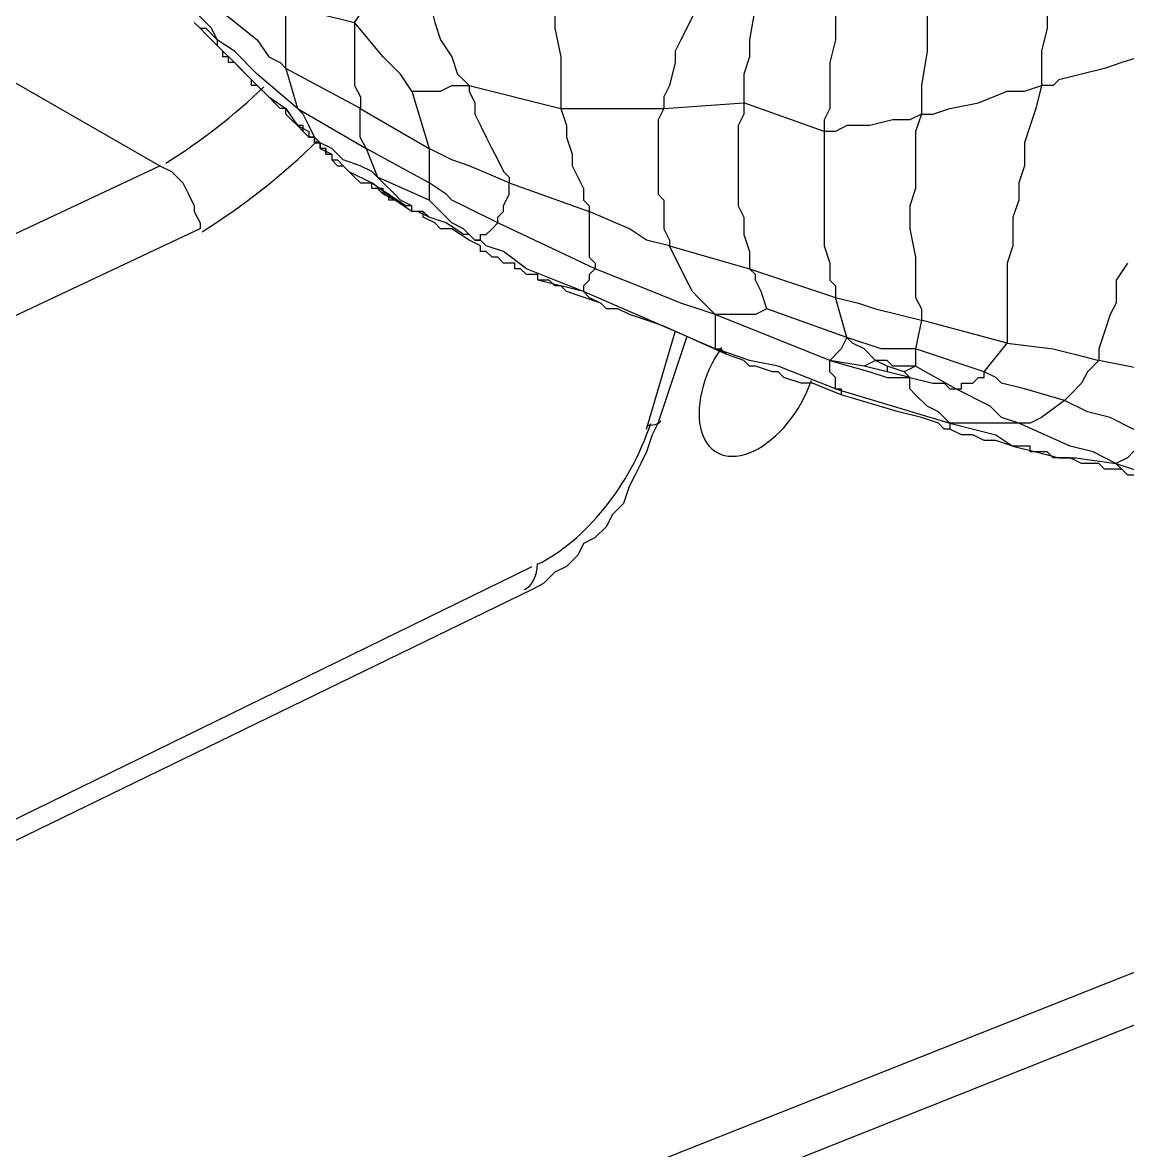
# Model space of a CAD drawing. Header units: inches. Extents: x 109 to 1721, y 29 to 669.
# Drawn here: x 1411.488 to 1415.509, y 357.261 to 361.365 of the extents above; entities that cross this region are included whole.
import ezdxf

# ---------------------------------------------------------------- set-up
doc = ezdxf.new("R2010")
doc.units = ezdxf.units.IN
doc.header["$LTSCALE"] = 0.0393700787401575
doc.header["$MEASUREMENT"] = 0
doc.layers.add('PDF3_Geometría', color=7, linetype='Continuous')

# ---------------------------------------------------------------- blocks, each defined once
blk = doc.blocks.new('OH3A1-1$-$ASSY$$CENTER$TUB_-_v2$-$copia1')
at = {"layer": 'PDF3_Geometría', "lineweight": -3}
for points in [[(15.28334384494357, 10.76917351616753), (15.28584374321831, 10.77084011501736), (15.28834364149305, 10.77250671386718), (15.29334343804253, 10.77500661214192), (15.29834323459201, 10.77833980984158), (15.30000983344184, 10.77917310926649), (15.30167643229166, 10.7800064086914), (15.30250973171658, 10.78083970811632), (15.30084313286675, 10.77000681559244), (15.30000983344184, 10.76417371961805), (15.29917653401692, 10.75834062364366), (15.2975099351671, 10.74667443169488), (15.2975099351671, 10.74417453342014), (15.29667663574218, 10.74084133572048), (15.29667663574218, 10.73834143744574), (15.29667663574218, 10.735841539171)], [(15.31751166449653, 10.69334242078993), (15.30501217312283, 10.69584231906467), (15.30417887369791, 10.69500901963976), (15.303345574273, 10.69417572021484), (15.30251227484809, 10.69250912136501), (15.30084567599826, 10.69084252251519), (15.30001237657335, 10.69000922309028)], [(15.30917867024739, 10.71000840928819), (15.30751207139757, 10.70750851101345), (15.30751207139757, 10.7041753133138), (15.30667877197265, 10.70250871446397), (15.30584547254774, 10.70000881618923), (15.30501217312283, 10.69750891791449), (15.30501217312283, 10.69667561848958), (15.30501217312283, 10.69584231906467)], [(15.26917690700955, 10.75667402479383), (15.26501040988498, 10.76417371961805), (15.26251051161024, 10.76750691731771), (15.2600106133355, 10.77167341444227), (15.25917731391059, 10.76667361789279), (15.25834401448567, 10.76167382134331), (15.25667741563585, 10.75667402479383), (15.25667741563585, 10.75417412651909), (15.25584411621094, 10.75167422824436), (15.25584411621094, 10.74917432996961), (15.25501081678602, 10.74750773111979), (15.25417751736111, 10.74250793457031), (15.25417751736111, 10.74000803629557), (15.25334421793619, 10.73750813802083), (15.25334421793619, 10.735841539171), (15.25334421793619, 10.73417494032118), (15.25334421793619, 10.73334164089627)], [(15.28334384494357, 10.76917351616753), (15.28167724609375, 10.76750691731771), (15.28001064724392, 10.76584031846788), (15.27584415011935, 10.76250712076823), (15.2725109524197, 10.75917392306857), (15.26917775472005, 10.75667402479383), (15.26834445529513, 10.75250752766927), (15.26751115587022, 10.74917432996961), (15.26667785644531, 10.74584113226996), (15.26667785644531, 10.74250793457031), (15.2658445570204, 10.73917473687066), (15.2658445570204, 10.735841539171), (15.2658445570204, 10.73250834147135), (15.26501125759548, 10.73084174262152), (15.26501125759548, 10.7291751437717)], [(15.28334384494357, 10.76917351616753), (15.28334384494357, 10.76667361789279), (15.28251054551866, 10.76417371961805), (15.28167724609375, 10.76000722249349), (15.28084394666883, 10.75000762939453), (15.28001064724392, 10.74750773111979), (15.28001064724392, 10.74500783284505), (15.28001064724392, 10.74334123399522), (15.28001064724392, 10.74084133572048), (15.27917734781901, 10.735841539171), (15.27917734781901, 10.73334164089627), (15.27917734781901, 10.73167504204644)], [(15.25084431966146, 10.76000637478298), (15.25001102023654, 10.75833977593316), (15.24917772081163, 10.75667317708333), (15.24834442138671, 10.75500657823351), (15.24834442138671, 10.75250667995876), (15.24584452311198, 10.74584028455946), (15.24417792426215, 10.74250708685981), (15.24334462483724, 10.74084048800998), (15.24334462483724, 10.73917388916015), (15.24251132541232, 10.7358406914605), (15.24167802598741, 10.73417409261067), (15.24167802598741, 10.73250749376085)], [(15.19667731391059, 10.74500783284505), (15.19834391276041, 10.74750773111979), (15.19917721218533, 10.74834103054469), (15.20001051161024, 10.75000762939453), (15.20501030815972, 10.75667402479383), (15.20667690700955, 10.75084092881944), (15.20751020643446, 10.74834103054469), (15.20834350585937, 10.74500783284505), (15.20917680528429, 10.74250793457031), (15.21084340413411, 10.74000803629557), (15.21167670355902, 10.73750813802083), (15.21251000298394, 10.73667483859592), (15.21334330240885, 10.735841539171)], [(15.17667643229166, 10.74250793457031), (15.17584313286675, 10.74417453342014), (15.17500983344184, 10.74500783284505), (15.1725099351671, 10.74750773111979), (15.17167663574219, 10.74834103054469), (15.17167663574219, 10.75000762939453), (15.17084333631727, 10.75167422824436), (15.17001003689236, 10.75250752766927), (15.17084333631727, 10.75167422824436), (15.17167663574219, 10.75084092881944), (15.17417653401692, 10.74917432996961), (15.17584313286675, 10.74750773111979), (15.17834303114149, 10.74584113226996), (15.18250952826606, 10.74250793457031), (15.18417612711588, 10.74000803629557), (15.18584272596571, 10.73917473687066), (15.18667602539062, 10.73834143744575), (15.18667602539062, 10.73917473687066), (15.18667602539062, 10.74084133572048), (15.18667602539062, 10.74334123399522), (15.18667602539062, 10.74500783284505), (15.18667602539062, 10.74667443169488), (15.18667602539062, 10.74750773111979), (15.19667561848958, 10.74500783284505)], [(15.12334526909722, 10.75000678168402), (15.16834343804253, 10.72417449951172)], [(15.22584364149305, 10.74750688340929), (15.22584364149305, 10.74584028455946), (15.22584364149305, 10.74417368570963), (15.22667694091797, 10.74000718858507), (15.22667694091797, 10.73750729031033), (15.22667694091797, 10.7358406914605), (15.22667694091797, 10.73417409261067), (15.22667694091797, 10.73250749376085)], [(15.17334323459201, 10.74500698513455), (15.17417653401692, 10.74417368570963), (15.17500983344184, 10.74417368570963), (15.17667643229166, 10.74250708685981)], [(15.17834303114149, 10.74000718858507), (15.17750973171658, 10.74000718858507), (15.17750973171658, 10.74084048800998), (15.17667643229166, 10.74167378743489), (15.17584313286675, 10.74250708685981), (15.17500983344184, 10.74334038628472), (15.17417653401692, 10.74417368570963), (15.17334323459201, 10.74500698513455)], [(15.20501030815972, 10.73500739203559), (15.20334370930989, 10.73750729031033), (15.20084381103515, 10.74000718858507), (15.19667731391059, 10.74500698513455), (15.19667731391059, 10.74167378743489), (15.19667731391059, 10.74000718858507), (15.19667731391059, 10.73834058973524), (15.19667731391059, 10.7358406914605), (15.1975106133355, 10.73417409261067), (15.1975106133355, 10.73334079318576), (15.1975106133355, 10.73250749376085), (15.18667772081163, 10.73834058973524), (15.18834431966145, 10.73250749376085), (15.18251122368706, 10.73750729031033), (15.17917802598741, 10.74084048800998), (15.17667812771267, 10.74250708685981), (15.17667812771267, 10.74167378743489), (15.17751142713758, 10.74084048800998), (15.17917802598741, 10.73917388916015), (15.18084462483724, 10.73750729031033), (15.18167792426215, 10.73667399088541), (15.18251122368706, 10.7358406914605)], [(15.32167731391059, 10.74334038628472), (15.30834452311198, 10.73917388916015), (15.30584462483724, 10.73834058973524), (15.30251142713759, 10.73750729031033), (15.29917822943793, 10.73667399088541), (15.29834493001302, 10.7358406914605), (15.2975116305881, 10.7358406914605), (15.29667833116319, 10.7358406914605)], [(15.18417697482639, 10.73417409261067), (15.18334367540147, 10.73500739203559), (15.18251037597656, 10.7358406914605), (15.18167707655164, 10.7358406914605), (15.18167707655164, 10.73667399088541), (15.18084377712673, 10.73750729031033), (15.18001047770182, 10.73834058973524), (15.17917717827691, 10.73917388916015), (15.17834387885199, 10.73917388916015), (15.17834387885199, 10.74000718858507)], [(15.1783447265625, 10.74000718858507), (15.18251122368706, 10.7358406914605)], [(15.18417697482639, 10.73417409261067), (15.18334367540147, 10.73500739203559), (15.18251037597656, 10.7358406914605), (15.18417697482639, 10.73417409261067), (15.18667687310113, 10.73250749376085), (15.18834347195095, 10.73000759548611), (15.19001007080078, 10.72917429606119), (15.19001007080078, 10.72834099663628), (15.19084337022569, 10.72834099663628), (15.19001007080078, 10.73000759548611), (15.18917677137586, 10.73167419433593), (15.18834347195095, 10.73250749376085), (15.19834306504991, 10.72667439778645), (15.197509765625, 10.72834099663628), (15.197509765625, 10.73000759548611), (15.197509765625, 10.73084089491102), (15.197509765625, 10.73167419433593), (15.197509765625, 10.73250749376085), (15.20750935872396, 10.72667439778645)], [(15.20501030815972, 10.73500739203559), (15.20751020643446, 10.73500739203559), (15.20917680528429, 10.73500739203559), (15.21084340413411, 10.7358406914605), (15.21251000298394, 10.7358406914605), (15.21334330240885, 10.7358406914605), (15.21334330240885, 10.73500739203559), (15.21417660183377, 10.73334079318576), (15.21417660183377, 10.73167419433593), (15.21500990125868, 10.73000759548611), (15.21584320068359, 10.72834099663628), (15.2166765001085, 10.72667439778645), (15.21750979953342, 10.72500779893663), (15.21834309895833, 10.7233412000868), (15.21917639838324, 10.72250790066189), (15.21917639838324, 10.72167460123698)], [(15.20501030815972, 10.73500739203559), (15.20751020643446, 10.72667439778645)], [(15.21334499782986, 10.7358406914605), (15.22667778862847, 10.73250749376085)], [(15.27917819552951, 10.73167334662543), (15.28084479437934, 10.73167334662543), (15.28334469265408, 10.73250664605034), (15.28751118977864, 10.73333994547526), (15.29167768690321, 10.73500654432508), (15.29417758517795, 10.73500654432508), (15.29667748345269, 10.73583984375), (15.29584418402778, 10.73250664605034), (15.29501088460286, 10.7300067477756), (15.29417758517795, 10.72750684950086), (15.29417758517795, 10.72417365180121), (15.29334428575302, 10.72167375352647), (15.29334428575302, 10.71917385525173), (15.29251098632812, 10.71667395697699), (15.29251098632812, 10.71417405870225), (15.29251098632812, 10.71250745985243), (15.29167768690321, 10.71000756157769), (15.29167768690321, 10.70750766330295), (15.29167768690321, 10.70667436387803), (15.29167768690321, 10.70584106445312), (15.29167768690321, 10.70417446560329), (15.29167768690321, 10.70334116617838), (15.29167768690321, 10.70250786675347), (15.29167768690321, 10.70000796847873), (15.29167768690321, 10.69917466905382), (15.29167768690321, 10.6983413696289)], [(15.19084337022569, 10.72834099663628), (15.19001007080078, 10.72834099663628), (15.18917677137586, 10.72917429606119), (15.18834347195095, 10.73000759548611), (15.18751017252604, 10.73084089491102), (15.18667687310113, 10.73167419433594), (15.18667687310113, 10.73250749376085), (15.18584357367621, 10.73250749376085), (15.1850102742513, 10.73334079318576), (15.18417697482639, 10.73417409261067)], [(15.24167717827691, 10.73250749376085), (15.25334337022569, 10.73334079318576)], [(15.26501125759548, 10.72917344835069), (15.2533450656467, 10.73333994547526), (15.2533450656467, 10.73167334662543), (15.25251176622179, 10.73000674777561), (15.25251176622179, 10.72750684950086), (15.25251176622179, 10.72584025065104), (15.25251176622179, 10.7233403523763), (15.25251176622179, 10.72000715467665), (15.25251176622179, 10.71834055582682), (15.2533450656467, 10.716673956977), (15.2533450656467, 10.71417405870225), (15.25417836507161, 10.71167416042752), (15.25417836507161, 10.71000756157769), (15.25417836507161, 10.70917426215278)], [(15.22667778862847, 10.73250664605034), (15.22751108805338, 10.7300067477756), (15.22751108805338, 10.72834014892578), (15.2283443874783, 10.72584025065104), (15.2283443874783, 10.72417365180121), (15.23001098632812, 10.72084045410156), (15.23001098632812, 10.71917385525173), (15.23084428575304, 10.71834055582682), (15.23084428575304, 10.71750725640191)], [(15.22667778862847, 10.73250664605034), (15.22917768690321, 10.73250664605034), (15.23084428575304, 10.73250664605034), (15.23417748345269, 10.73250664605034), (15.23751068115234, 10.73250664605034), (15.23917728000217, 10.73250664605034), (15.24167717827691, 10.73250664605034), (15.24084387885199, 10.73084004720052), (15.24084387885199, 10.7300067477756), (15.24084387885199, 10.72667355007595), (15.24084387885199, 10.72167375352647), (15.24084387885199, 10.72000715467665), (15.24167717827691, 10.71917385525173), (15.24167717827691, 10.71667395697699), (15.24167717827691, 10.71500735812717), (15.24251047770182, 10.71334075927734), (15.24251047770182, 10.71250745985243)], [(15.2791765001085, 10.73167334662543), (15.27750990125868, 10.73084004720052), (15.27501000298394, 10.73084004720052), (15.27167680528427, 10.7300067477756), (15.26834360758463, 10.7300067477756), (15.2666770087348, 10.72917344835069), (15.26584370930989, 10.72917344835069), (15.26501040988498, 10.72917344835069), (15.26501040988498, 10.72834014892578), (15.26501040988498, 10.72750684950086), (15.26501040988498, 10.72584025065104), (15.26501040988498, 10.72417365180121), (15.26501040988498, 10.72250705295139), (15.26501040988498, 10.71917385525173), (15.26501040988498, 10.71584065755208), (15.26501040988498, 10.71417405870225), (15.26501040988498, 10.71250745985243), (15.26584370930989, 10.71000756157769), (15.26584370930989, 10.70750766330295), (15.2666770087348, 10.70667436387803), (15.2666770087348, 10.70500776502821)], [(15.27917819552951, 10.73167334662543), (15.2783448961046, 10.72917344835069), (15.2783448961046, 10.72667355007595), (15.2783448961046, 10.72250705295139), (15.2783448961046, 10.72084045410156), (15.27751159667968, 10.71834055582682), (15.27751159667968, 10.71500735812717), (15.2783448961046, 10.7108408610026), (15.2783448961046, 10.70917426215277), (15.2783448961046, 10.70750766330295), (15.2783448961046, 10.70667436387803), (15.2783448961046, 10.70500776502821), (15.27917819552951, 10.70334116617838), (15.27917819552951, 10.70250786675347), (15.27917819552951, 10.70167456732856)], [(15.19250996907552, 10.72584109836154), (15.19250996907552, 10.72667439778645), (15.1916766696506, 10.72667439778645), (15.1916766696506, 10.72750769721137), (15.19084337022569, 10.72750769721137), (15.19084337022569, 10.72834099663628), (15.19001007080078, 10.72834099663628), (15.18917677137586, 10.72917429606119), (15.18917677137586, 10.73000759548611), (15.18834347195095, 10.73000759548611), (15.18751017252604, 10.73084089491102)], [(15.20750935872396, 10.72167460123698), (15.19834306504991, 10.72667439778645), (15.20000966389974, 10.72250790066189), (15.19917636447482, 10.7233412000868), (15.197509765625, 10.72417449951172), (15.19500986735026, 10.72500779893663), (15.19334326850043, 10.72667439778645), (15.1916766696506, 10.72750769721137), (15.19084337022569, 10.72834099663628), (15.19084337022569, 10.72750769721137), (15.1916766696506, 10.72750769721137), (15.1916766696506, 10.72667439778645), (15.19334326850043, 10.72584109836154)], [(15.19250996907552, 10.72667439778645), (15.19250996907552, 10.72584109836154), (15.19334326850043, 10.72584109836154)], [(15.23167588975694, 10.70917426215277), (15.21750979953342, 10.71584065755208), (15.21750979953342, 10.71667395697699), (15.21834309895833, 10.71750725640191), (15.21834309895833, 10.71834055582682), (15.21917639838324, 10.72000715467665), (15.21917639838324, 10.72084045410156), (15.21917639838324, 10.72167375352647), (15.21334330240885, 10.72417365180121), (15.21084340413411, 10.72500695122613), (15.20751020643446, 10.72667355007595), (15.20751020643446, 10.72584025065104), (15.20751020643446, 10.72500695122613), (15.20751020643446, 10.72417365180121), (15.20751020643446, 10.72250705295139), (15.20751020643446, 10.72167375352647)], [(15.19334411621094, 10.72584025065104), (15.19334411621094, 10.72500695122613), (15.19417741563585, 10.72417365180121), (15.19501071506076, 10.72417365180121), (15.19584401448567, 10.7233403523763), (15.19917721218533, 10.72167375352647)], [(15.19334411621094, 10.72584025065104), (15.19334411621094, 10.72584025065104)], [(15.19334411621094, 10.72584025065104), (15.19334411621094, 10.72500695122613), (15.19417741563585, 10.72500695122613), (15.19501071506076, 10.72417365180121), (15.19584401448567, 10.7233403523763), (15.19667731391059, 10.72250705295139), (15.1975106133355, 10.72167375352647), (15.19834391276041, 10.72167375352647), (15.19917721218533, 10.72167375352647)], [(14.86168246799045, 10.59917619493272), (14.87918175591363, 10.58834330240885), (15.1683366563585, 10.7241711086697)], [(15.16834343804253, 10.72417365180121), (15.17001003689236, 10.7233403523763), (15.17084333631727, 10.72250705295139), (15.17167663574219, 10.72167375352647), (15.1725099351671, 10.72000715467665), (15.17334323459201, 10.71834055582682), (15.17334323459201, 10.71750725640191), (15.17417653401692, 10.71584065755208), (15.17417653401692, 10.71500735812717)], [(15.20501030815972, 10.71834140353732), (15.20334370930989, 10.71917470296224), (15.20251040988498, 10.72000800238715), (15.20084381103515, 10.72167460123698), (15.20001051161024, 10.72250790066189)], [(15.20751105414496, 10.71917385525173), (15.20001135932074, 10.72250705295139)], [(15.19917805989583, 10.72167460123698), (15.20167795817057, 10.72000800238715), (15.20417785644531, 10.71834140353732)], [(15.20251125759548, 10.71917385525173), (15.19917805989583, 10.72167375352647)], [(15.20417785644531, 10.71834055582682), (15.20251125759548, 10.71917385525173), (15.20084465874566, 10.72000715467665), (15.20084465874566, 10.72084045410156), (15.20001135932075, 10.72084045410156), (15.19917805989583, 10.72084045410156), (15.19917805989583, 10.72167375352647)], [(15.20251125759548, 10.71917385525173), (15.20167795817057, 10.71917385525173), (15.20167795817057, 10.72000715467665), (15.20084465874566, 10.72000715467665), (15.20001135932074, 10.72084045410156), (15.19917805989583, 10.72084045410156), (15.19917805989583, 10.72167375352647)], [(15.23001098632812, 10.70584106445312), (15.22584448920356, 10.70750766330295), (15.22167799207899, 10.70917426215278), (15.21834479437934, 10.71167416042752), (15.2158448961046, 10.71250745985243), (15.21501159667969, 10.71334075927734), (15.21417829725477, 10.71334075927734), (15.21501159667969, 10.71334075927734), (15.21501159667969, 10.71417405870225), (15.2158448961046, 10.71417405870225), (15.21667819552951, 10.71500735812717), (15.21751149495442, 10.71584065755208), (15.21251169840495, 10.71834055582682), (15.21084509955512, 10.71917385525173), (15.21001180013021, 10.72000715467665), (15.20751190185547, 10.72167375352647), (15.20751190185547, 10.71917385525173)], [(15.21917724609375, 10.72167375352647), (15.23084343804253, 10.71750725640191)], [(15.20417785644531, 10.71834055582682), (15.20251125759548, 10.71917385525173)], [(15.20251125759548, 10.71917385525173), (15.20251125759548, 10.71917385525173)], [(15.20751105414496, 10.71667395697699), (15.20667775472005, 10.71750725640191), (15.20584445529514, 10.71750725640191), (15.20501115587022, 10.71750725640191), (15.20251125759548, 10.71917385525173)], [(15.21417744954427, 10.71334075927734), (15.21334415011935, 10.71417405870225), (15.21251085069444, 10.71500735812717), (15.21084425184461, 10.71584065755208), (15.20917765299479, 10.71750725640191), (15.20751105414496, 10.71917385525173)], [(15.20501030815972, 10.71834055582682), (15.20417700873481, 10.71834055582682)], [(15.20584445529514, 10.71750725640191), (15.20501115587022, 10.71750725640191), (15.20501115587022, 10.71834055582682)], [(15.21417744954427, 10.71334075927734), (15.21334415011935, 10.71417405870225), (15.21251085069444, 10.71417405870225), (15.2100109524197, 10.71584065755208), (15.20751105414496, 10.716673956977), (15.20584445529514, 10.71750725640191)], [(15.22334459092881, 10.70834096272786), (15.2225112915039, 10.70834096272786), (15.22167799207899, 10.70834096272786), (15.22084469265408, 10.70917426215277), (15.22001139322916, 10.70917426215277), (15.22001139322916, 10.71000756157769), (15.21917809380425, 10.71000756157769), (15.21834479437934, 10.71000756157769), (15.21751149495442, 10.7108408610026), (15.21667819552951, 10.7108408610026), (15.2158448961046, 10.71167416042752), (15.21501159667968, 10.71167416042752), (15.21501159667968, 10.71250745985243), (15.21334499782986, 10.71334075927734), (15.21084509955512, 10.71500735812717), (15.20917850070529, 10.71500735812717), (15.20834520128038, 10.71584065755208), (15.20667860243055, 10.71667395697699), (15.20667860243055, 10.71750725640191), (15.20584530300564, 10.71750725640191)], [(15.27834235297309, 10.69750807020399), (15.27667575412326, 10.69750807020399), (15.27584245469835, 10.69750807020399), (15.27334255642361, 10.69750807020399), (15.26834275987413, 10.69917466905382), (15.25667656792534, 10.70334116617838), (15.25500996907552, 10.70250786675347), (15.25251007080078, 10.70250786675347), (15.24917687310113, 10.70250786675347), (15.24667697482638, 10.70500776502821), (15.24584367540147, 10.70584106445312), (15.24501037597656, 10.70750766330295), (15.24251047770182, 10.71250745985243), (15.23917728000217, 10.71334075927734), (15.23667738172743, 10.71500735812717), (15.23084428575304, 10.71750725640191), (15.23084428575304, 10.71667395697699), (15.23084428575304, 10.71584065755208), (15.23084428575304, 10.71500735812717), (15.23084428575304, 10.71250745985243), (15.23084428575304, 10.71167416042752), (15.23084428575304, 10.7108408610026), (15.23167758517795, 10.71000756157769), (15.23167758517795, 10.70917426215277)], [(15.1741706000434, 10.71500481499566), (14.88418240017361, 10.57834370930989)], [(15.24251132541232, 10.71250745985243), (15.25417751736111, 10.70917426215277)], [(15.24917602539062, 10.70250786675347), (15.24667612711588, 10.70334116617838), (15.24417622884114, 10.70417446560329), (15.24000973171658, 10.70584106445312), (15.23167673746744, 10.70917426215277), (15.23084343804253, 10.70834096272786), (15.23084343804253, 10.70750766330295), (15.23001013861762, 10.70667436387803), (15.23001013861762, 10.70584106445312)], [(15.25667656792534, 10.70334116617838), (15.25584326850043, 10.70584106445312), (15.25500996907552, 10.70750766330295), (15.25500996907552, 10.70834096272786), (15.2541766696506, 10.70917426215277), (15.2666761610243, 10.70500776502821)], [(15.23251003689236, 10.70417446560329), (15.22751024034288, 10.70584106445312), (15.22667694091797, 10.70667436387804), (15.22584364149305, 10.70667436387804), (15.22501034206814, 10.70750766330295), (15.22417704264323, 10.70750766330295), (15.22334374321831, 10.70750766330295)], [(15.23001098632812, 10.70584106445312), (15.22334459092882, 10.70750766330295), (15.22334459092882, 10.70834096272786)], [(15.24917602539062, 10.69750807020399), (15.23001013861762, 10.70584106445312)], [(15.23001098632812, 10.70584106445312), (15.23084428575304, 10.70500776502821), (15.23251088460286, 10.70417446560329)], [(15.26751030815972, 10.69084082709418), (15.26334381103515, 10.69250742594401), (15.26167721218533, 10.69250742594401), (15.25917731391059, 10.69334072536892), (15.25834401448567, 10.69417402479383), (15.25751071506076, 10.69417402479383), (15.25501081678602, 10.69500732421875), (15.25417751736111, 10.69500732421875), (15.25334421793619, 10.69584062364366), (15.25084431966146, 10.69667392306857), (15.24167802598741, 10.70084042019314), (15.23917812771267, 10.70167371961805), (15.23667822943793, 10.70250701904297), (15.2350116305881, 10.70334031846788), (15.23334503173828, 10.70334031846788), (15.23251173231337, 10.70417361789279)], [(15.26834445529513, 10.69917466905382), (15.26667785644531, 10.70500776502821), (15.27001105414496, 10.70417446560329), (15.2725109524197, 10.70334116617838), (15.27917734781901, 10.70167456732856)], [(15.26584370930989, 10.69584062364366), (15.24917772081163, 10.70250701904297), (15.24917772081163, 10.70084042019314), (15.24917772081163, 10.70000712076823), (15.24917772081163, 10.6983405219184), (15.24917772081163, 10.69750722249349)], [(15.28834364149305, 10.69417402479383), (15.29167683919271, 10.6983405219184), (15.27917734781901, 10.70167371961805), (15.27834404839409, 10.69750722249349)], [(15.24500020345052, 10.69916873508029), (15.24083370632595, 10.68666924370659), (15.24000040690104, 10.68500264485677), (15.23916710747613, 10.68250274658203), (15.23833380805121, 10.6808361477322), (15.2375005086263, 10.67916954888238), (15.23666720920139, 10.67750295003255), (15.23583390977647, 10.67500305175781), (15.23416731092664, 10.67333645290798), (15.23333401150173, 10.67166985405816), (15.23166741265191, 10.67000325520833), (15.23000081380208, 10.66916995578342), (15.22916751437717, 10.66750335693359), (15.22750091552734, 10.66583675808376), (15.22583431667752, 10.66500345865885), (15.22416771782769, 10.66333685980902), (15.22250111897786, 10.66250356038411), (15.22083452012803, 10.6616702609592), (14.77335272894965, 10.44417911105685)], [(15.23917643229166, 10.6858410305447), (15.24334292941623, 10.70000712076823)], [(15.2725101047092, 10.69584062364366), (15.27084350585937, 10.69750722249349), (15.26917690700954, 10.6983405219184), (15.26834360758463, 10.69917382134331), (15.26751030815972, 10.69750722249349), (15.26584370930989, 10.69584062364366)], [(15.2666761610243, 10.69167412651909), (15.25834316677517, 10.69500732421875), (15.25417666965061, 10.69584062364366), (15.25167677137587, 10.69667392306857), (15.24917687310113, 10.69750722249349), (15.25001017252604, 10.69750722249349), (15.25084347195095, 10.69667392306857)], [(15.28417799207899, 10.69167412651909), (15.2850112915039, 10.69167412651909), (15.2850112915039, 10.69250742594401), (15.28667789035373, 10.69250742594401), (15.28751118977864, 10.69334072536892), (15.28834448920355, 10.69334072536892), (15.28834448920355, 10.69417402479383), (15.2783448961046, 10.69750722249349), (15.2783448961046, 10.69584062364366), (15.2783448961046, 10.69500732421875)], [(15.2916768391927, 10.6983405219184), (15.29834323459201, 10.69750722249349), (15.30167643229166, 10.69667392306857), (15.30500962999132, 10.69584062364366)], [(15.26667785644531, 10.69167412651909), (15.26667785644531, 10.69250742594401), (15.26667785644531, 10.69334072536892), (15.2658445570204, 10.69417402479383), (15.2658445570204, 10.69500732421875), (15.2658445570204, 10.69584062364366)], [(15.27417670355903, 10.69500732421875), (15.2725101047092, 10.69584062364366), (15.27084350585937, 10.69500732421875)], [(15.27834404839409, 10.69500732421875), (15.27751074896918, 10.69500732421875), (15.27667744954427, 10.69500732421875), (15.27501085069444, 10.69500732421875), (15.27417755126953, 10.69584062364366), (15.27334425184462, 10.69584062364366), (15.2725109524197, 10.69584062364366)], [(15.27417670355903, 10.69500732421875), (15.27417670355903, 10.69417402479383)], [(15.28334384494357, 10.68667432996962), (15.28167724609375, 10.68834092881944), (15.28001064724392, 10.68917422824436), (15.27834404839409, 10.69084082709418), (15.27751074896918, 10.69167412651909), (15.27751074896918, 10.69334072536892), (15.27667744954427, 10.69417402479383), (15.27417755126953, 10.69500732421875)], [(15.27750990125868, 10.69334072536892), (15.28084309895833, 10.69250742594401), (15.28250969780816, 10.69250742594401), (15.28334299723307, 10.69167412651909), (15.28417629665798, 10.69167412651909), (15.27834320068359, 10.69500732421875), (15.27667660183376, 10.69417402479383)], [(15.30000983344184, 10.69000752766927), (15.29417673746745, 10.69167412651909), (15.29084353976779, 10.69250742594401), (15.29001024034288, 10.69334072536892), (15.28834364149305, 10.69417402479383)], [(15.26667785644531, 10.69167412651909), (15.26751115587022, 10.69167412651909), (15.26751115587022, 10.69084082709418)], [(15.26667785644531, 10.69167412651909), (15.28334384494358, 10.68667432996962), (15.28334384494358, 10.6858410305447)], [(15.28334384494357, 10.6858410305447), (15.28251054551866, 10.6858410305447), (15.28167724609375, 10.68667432996962), (15.27917734781901, 10.68750762939453), (15.27584415011935, 10.68834092881944), (15.26751115587022, 10.69084082709418)], [(15.29334343804253, 10.68667432996962), (15.29084353976779, 10.68750762939453), (15.29001024034288, 10.68834092881944), (15.28917694091797, 10.68917422824436), (15.28417714436849, 10.69167412651909)], [(15.31334431966145, 10.68500773111979), (15.31167772081163, 10.6858410305447), (15.3100111219618, 10.6858410305447), (15.30667792426215, 10.68750762939453), (15.3033447265625, 10.68834092881944), (15.30001152886284, 10.69000752766927), (15.29667833116319, 10.68750762939453), (15.29501173231336, 10.68667432996962), (15.29417843288845, 10.68667432996962), (15.29334513346354, 10.68667432996962)], [(15.28334384494357, 10.68667432996962), (15.29001024034288, 10.68500773111979), (15.29251013861762, 10.68334113226996), (15.29584333631727, 10.68250783284505), (15.29917653401692, 10.68167453342014), (15.30167643229166, 10.68167453342014), (15.30750952826606, 10.68084123399522), (15.30834282769097, 10.68000793457031), (15.30917612711588, 10.6791746351454)], [(15.30751037597656, 10.68084038628472), (15.30417717827691, 10.68250698513454), (15.30084398057726, 10.68334028455946), (15.29334428575304, 10.68667348225911), (15.29251098632812, 10.68667348225911), (15.2908443874783, 10.68667348225911), (15.28834448920356, 10.68667348225911), (15.28584459092882, 10.68667348225911), (15.28334469265408, 10.68667348225911)], [(15.30917697482639, 10.67917378743489), (15.30834367540147, 10.68000708685981), (15.30751037597656, 10.68000708685981), (15.30667707655165, 10.68000708685981), (15.30584377712673, 10.68000708685981), (15.30501047770182, 10.68084038628472), (15.30417717827691, 10.68084038628472), (15.30334387885199, 10.68084038628472), (15.30251057942708, 10.68084038628472), (15.30084398057725, 10.68167368570963), (15.30001068115234, 10.68167368570963), (15.29917738172743, 10.68167368570963), (15.29834408230251, 10.68167368570963), (15.2975107828776, 10.68250698513454), (15.29667748345269, 10.68250698513454), (15.29584418402778, 10.68250698513454), (15.29501088460286, 10.68250698513454), (15.29501088460286, 10.68334028455946), (15.29417758517795, 10.68334028455946), (15.29334428575302, 10.68334028455946), (15.29251098632812, 10.68334028455946), (15.29001108805338, 10.68417358398437), (15.28917778862847, 10.68417358398437), (15.28834448920355, 10.68417358398437), (15.28667789035373, 10.68500688340928), (15.2850112915039, 10.68500688340928), (15.28334469265408, 10.6858401828342)], [(15.32834370930989, 10.68084038628472), (15.31334431966145, 10.68500688340928), (15.31251102023654, 10.68500688340928), (15.31251102023654, 10.68417358398437), (15.31167772081163, 10.68334028455946), (15.3100111219618, 10.68250698513454), (15.30917782253689, 10.68167368570963), (15.30751122368706, 10.68084038628472)], [(15.29584418402778, 10.68250698513454), (15.29584418402778, 10.68250698513454)], [(15.30751037597656, 10.68084038628472), (15.31251017252604, 10.67917378743489), (15.31750996907552, 10.67834048800998), (15.32167646620008, 10.67750718858507), (15.32417636447483, 10.67667388916015), (15.32667626274956, 10.67584058973524)], [(15.30917697482639, 10.67917378743489), (15.3100102742513, 10.67917378743489), (15.31084357367621, 10.67917378743489), (15.31167687310112, 10.67917378743489), (15.31251017252604, 10.67834048800998), (15.31334347195095, 10.67834048800998), (15.31417677137586, 10.67834048800998), (15.31584337022569, 10.67834048800998), (15.31834326850043, 10.67750718858507), (15.32084316677517, 10.67667388916015), (15.32167646620008, 10.67667388916015), (15.322509765625, 10.67667388916015), (15.32334306504991, 10.67667388916015), (15.32417636447482, 10.67667388916015), (15.32500966389974, 10.67667388916015), (15.32500966389974, 10.67584058973524), (15.32584296332465, 10.67584058973524), (15.32500966389974, 10.67584058973524), (15.32500966389974, 10.67667388916015), (15.32417636447482, 10.67667388916015), (15.32334306504991, 10.67667388916015), (15.32167646620008, 10.67667388916015), (15.32084316677517, 10.67667388916015), (15.32000986735026, 10.67667388916015)], [(14.77585177951389, 10.44751146104601), (15.22250027126736, 10.66583591037326)], [(15.31416659884982, 10.60833655463324), (14.7758551703559, 10.39501190185546)], [(15.3125, 10.59999932183159), (14.79085456000434, 10.39250776502821), (15.16000620524088, 10.17918311225043)]]:
    blk.add_lwpolyline(points, dxfattribs=at)
blk.add_lwpolyline([(15.27750990125868, 10.69334072536892), (15.27417670355903, 10.69417402479383), (15.27084350585937, 10.69500732421875), (15.26584370930989, 10.69584062364366), (15.27167680528429, 10.69417402479383), (15.27417670355903, 10.69334072536892)], close=True, dxfattribs=at)
for centre, radius, start, end in [((15.12293024965163, 10.79879779357457), 0.0874860200955934, 301.933559401632, 313.7893806634092), ((15.12220367378463, 10.79811583287684), 0.0985671144698017, 302.0247466792612, 314.5409710577848)]:
    blk.add_arc(centre, radius, start, end, dxfattribs=at)
for points in [[(15.25007968478732, 10.69772169325087), (15.24730437956916, 10.69362992689344), (15.24615894656711, 10.68874815728929), (15.24719079165988, 10.68541594039069)], [(15.25475235451592, 10.68263759761386), (15.25828218905131, 10.68429333411322), (15.26162143219842, 10.68837027507358), (15.26316904407076, 10.69291206783718)], [(15.22330898708767, 10.66615804036458), (15.2302493364546, 10.66952782291836), (15.23680087428623, 10.67767514207628), (15.23978615825102, 10.68664997388945)], [(15.23937310112847, 10.6864030626085), (15.24046262931823, 10.6864202770657), (15.2411284482744, 10.68666036966112), (15.24127096176147, 10.68708802477519)], [(15.24719079165988, 10.68541594039069), (15.24822377543258, 10.68208402917756), (15.25122365824381, 10.68098216607835), (15.25475235451592, 10.68263759761386)], [(15.22139485677083, 10.66247389051649), (15.22254782040914, 10.66303553220961), (15.2232418000963, 10.66440619701809), (15.22330787785848, 10.66625332726372)]]:
    blk.add_open_spline(points, degree=3, dxfattribs=at)

msp = doc.modelspace()

# ---------------------------------------------------------------- block references
at = {"xscale": 25, "yscale": 25, "zscale": 25}
msp.add_blockref('OH3A1-1$-$ASSY$$CENTER$TUB_-_v2$-$copia1', (1032.779706636086, 92.74013431403807), dxfattribs=at)

doc.saveas('drawing.dxf')
